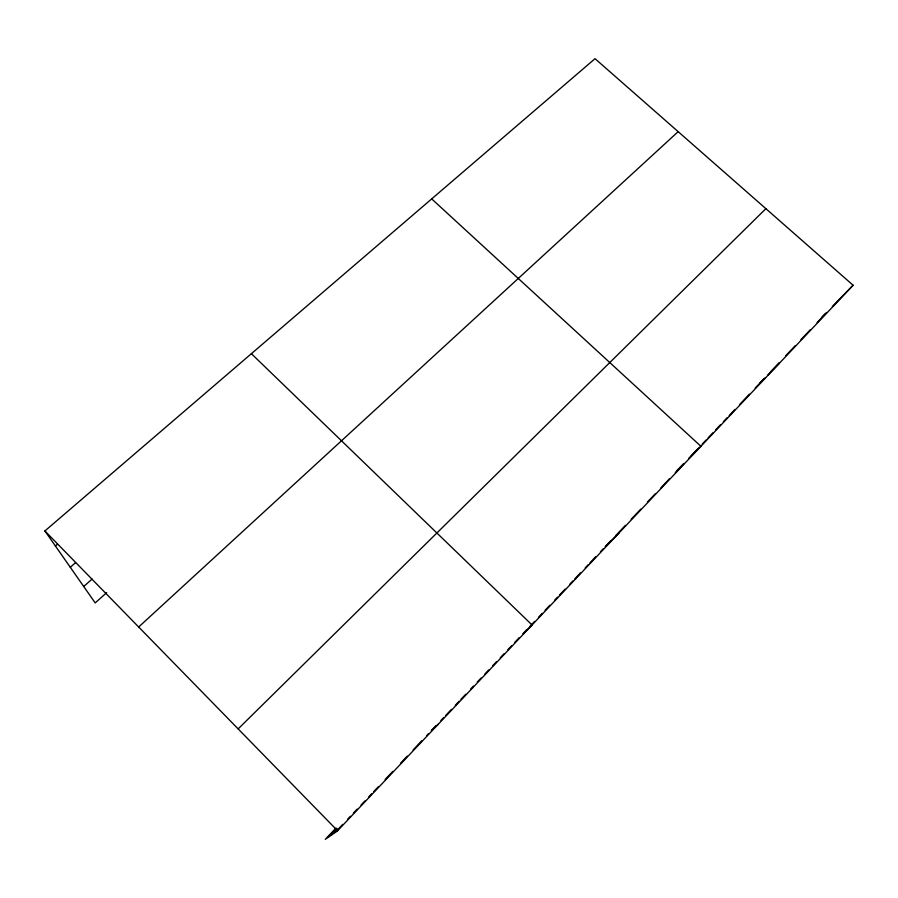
<?xml version="1.0" encoding="UTF-8"?>
<svg xmlns="http://www.w3.org/2000/svg" width="898" height="898" viewBox="0 0 898 898"><rect width="100%" height="100%" fill="white"/><g stroke="black" fill="none" stroke-linecap="round" stroke-linejoin="round"><path stroke-width="1.35" d="M335.852 828.18L325.301 839.327L337.592 830.762L853.1 285.25L595.037 58.673L44.9 530.954L95.199 602.917L106.671 592.635M328.084 837.385L336.728 828.259M331.362 835.106L337.109 829.022M335.01 832.569L342.71 824.409M347.537 819.313L350.422 816.26M353.318 813.195L357.168 809.12M361.03 805.046L364.88 800.96M368.73 796.885L371.626 793.821M373.557 791.789L378.372 786.693M385.119 779.554L392.83 771.393M400.53 763.244L407.277 756.105M413.069 749.987L421.734 740.816M426.55 735.72L428.481 733.677M436.159 725.562L431.377 730.624L438.381 724.114M440.929 720.51L443.803 717.468M445.711 715.448L451.447 709.386M455.275 705.334L459.103 701.293M461.011 699.273L465.793 694.21M470.574 689.159L473.437 686.117M477.265 682.076L481.092 678.024M484.909 673.983L488.736 669.942M492.564 665.889L496.381 661.848M500.208 657.796L504.036 653.755M507.853 649.714L511.68 645.662M514.554 642.631L519.325 637.569M523.152 633.528L526.969 629.487M529.831 626.456L534.602 621.416M538.43 617.375L542.246 613.334M545.108 610.303L549.879 605.252M554.65 600.201L557.512 597.17M559.432 595.161L565.156 589.099M569.927 584.048L572.789 581.017M574.698 578.997L580.422 572.935M585.204 567.884L588.067 564.864M589.975 562.844L595.7 556.782M600.47 551.731L603.333 548.7M611.01 540.596L605.252 546.68L619.362 532.593M615.804 535.511L625.401 525.364M631.159 519.269L640.757 509.121M647.48 502.004L655.158 493.889M660.917 487.794L669.549 478.656M675.307 472.561L683.95 463.424L677.159 470.283M688.755 458.339L698.386 448.158M702.236 444.083L706.086 440.009M708.006 437.966L712.821 432.881M715.706 429.828L720.522 424.732M723.418 421.678L727.268 417.604M729.187 415.572L734.968 409.454M739.772 404.369L749.403 394.177M755.173 388.071L763.805 378.956M770.462 371.907L779.026 362.837M785.694 355.788L795.213 345.719M800.926 339.68L810.445 329.6M817.113 322.55L826.631 312.482M821.636 317.432L825.531 313.436M832.334 306.487L853.1 285.25M759.989 382.986L764.871 378.013M767.79 375.038L779.498 363.129M690.54 456.768L700.911 446.295L431.691 198.896M238.15 728.895L765.882 208.673M523.208 633.629L532.054 624.974L251.384 353.689M138.674 627.006L678.17 131.658M83.716 586.484L92.067 579.075M70.302 567.289L75.522 562.709M55.418 545.995L57.517 544.177M44.9 530.954L337.592 830.762"/></g></svg>
